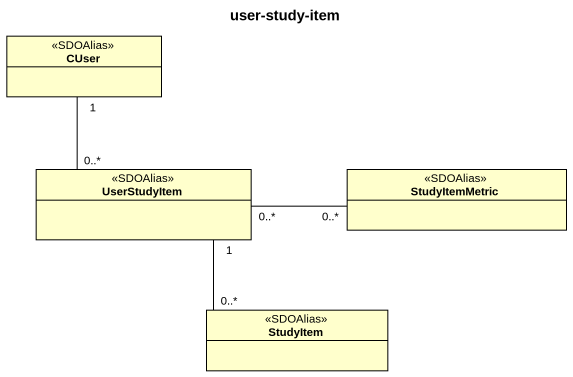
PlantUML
@startuml
title user-study-item
hide circle
hide empty members
class CUser <<SDOAlias>>
class UserStudyItem <<SDOAlias>>
class StudyItemMetric <<SDOAlias>>
class StudyItem <<SDOAlias>>
CUser "1" -- "0..*" UserStudyItem
UserStudyItem "0..*" -right- "0..*" StudyItemMetric
StudyItem "0..*" -up- "1" UserStudyItem
@enduml
